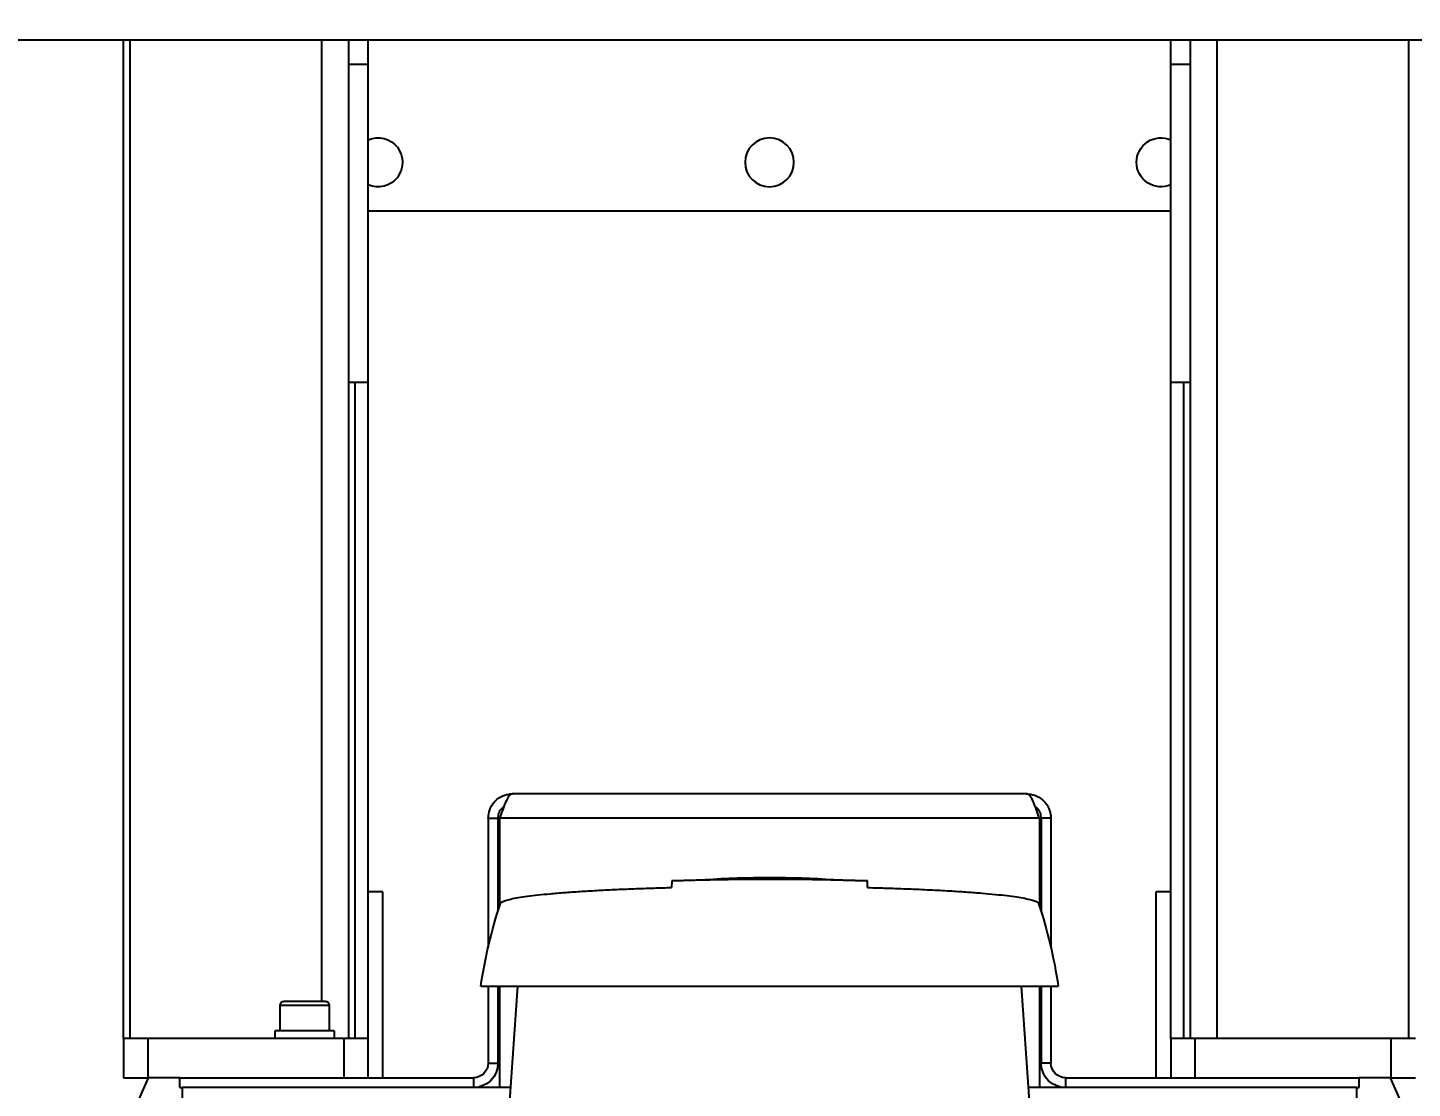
# Model space of a CAD drawing. Header units: millimetres. Extents: x 6622 to 532820, y 3370 to 359312.
# Drawn here: x 459148.4 to 459431.4, y 346747.5 to 346964.2 of the extents above; entities that cross this region are included whole.
import ezdxf

# ---------------------------------------------------------------- set-up
doc = ezdxf.new("R2010")
doc.units = ezdxf.units.MM
doc.styles.get("Standard").update_dxf_attribs({"font": 'txt', "bigfont": 'gbcbig.shx'})
doc.dimstyles.new('副本 ISO-25', dxfattribs={"dimtxt": 300, "dimasz": 200, "dimexe": 200, "dimexo": 25, "dimgap": 200, "dimtad": 1, "dimtxsty": 'Standard', "dimcen": 2.5, "dimadec": 0, "dimazin": 0, "dimtfac": 1, "dimtmove": 0, "dimatfit": 3, "dimfxl": 1, "dimarcsym": 0})

# ---------------------------------------------------------------- blocks, each defined once
blk = doc.blocks.new('A$C3E973D8C')
at = {"color": 2, "linetype": 'Continuous', "lineweight": 25}
for p, q in [((2315, 713.55), (1385, 713.55)), ((1719.33, 509.55), (1719.33, 713.55)), ((1758.5, 509.55), (1758.5, 713.55)), ((1764, 708.55), (1764, 713.55)), ((1768, 708.55), (1768, 713.55)), ((1932, 708.55), (1932, 713.55)), ((1936, 708.55), (1936, 713.55)), ((1941.5, 517.15), (1941.5, 713.55)), ((1980.67, 509.55), (1980.67, 713.55)), ((1982, 509.55), (1982, 713.55)), ((1764, 643.55), (1764, 708.55)), ((1764, 708.55), (1768, 708.55)), ((1768, 643.55), (1768, 708.55)), ((1932, 643.55), (1932, 708.55)), ((1932, 708.55), (1936, 708.55)), ((1936, 643.55), (1936, 708.55)), ((1768, 678.55), (1932, 678.55)), ((1764, 643.55), (1768, 643.55)), ((1764, 509.55), (1764, 643.55)), ((1765.33, 509.55), (1765.33, 643.55)), ((1768, 509.55), (1768, 643.55)), ((1932, 643.55), (1936, 643.55)), ((1932, 509.55), (1932, 643.55)), ((1934.67, 509.55), (1934.67, 643.55)), ((1936, 509.55), (1936, 643.55)), ((1797.5, 559.55), (1902.5, 559.55)), ((1792.5, 554.55), (1794.5, 554.55)), ((1792.5, 554.55), (1792.5, 528.21)), ((1794.5, 554.55), (1794.5, 535.56)), ((1794.85, 554.55), (1794.85, 536.67)), ((1794.85, 554.55), (1905.15, 554.55)), ((1905.15, 554.55), (1905.15, 536.67)), ((1907.5, 554.55), (1905.5, 554.55)), ((1905.5, 554.55), (1905.5, 535.56)), ((1907.5, 554.55), (1907.5, 528.21)), ((1830, 540.4), (1830.01, 541.79)), ((1869.99, 541.81), (1869.99, 541.84)), ((1869.99, 541.79), (1870, 540.4)), ((1768, 539.55), (1771, 539.55)), ((1771, 501.55), (1771, 539.55)), ((1929, 539.55), (1932, 539.55)), ((1929, 501.55), (1929, 539.55)), ((1850, 520.27), (1791, 520.27)), ((1792.5, 520.27), (1792.5, 504.55)), ((1794.5, 520.27), (1794.5, 504.55)), ((1794.85, 520.27), (1794.85, 499.55)), ((1798.56, 520.27), (1795.51, 476.69)), ((1909, 520.27), (1850, 520.27)), ((1904.49, 476.69), (1901.44, 520.27)), ((1905.15, 520.27), (1905.15, 499.55)), ((1905.5, 520.27), (1905.5, 504.55)), ((1907.5, 520.27), (1907.5, 504.55)), ((1940, 516.4), (1940, 511.15)), ((1950, 516.4), (1940, 516.4)), ((1940.75, 517.15), (1949.25, 517.15)), ((1950, 511.15), (1950, 516.4)), ((1718, 509.55), (1723, 509.55)), ((1723, 509.55), (1723, 501.55)), ((1723, 509.55), (1763, 509.55)), ((1763, 501.55), (1763, 509.55)), ((1763, 509.55), (1768, 509.55)), ((1768, 509.55), (1768, 501.55)), ((1932, 501.55), (1932, 509.55)), ((1932, 509.55), (1937, 509.55)), ((1937, 509.55), (1937, 501.55)), ((1937, 509.55), (1977, 509.55)), ((1939, 511.15), (1939, 509.55)), ((1939, 511.15), (1951, 511.15)), ((1951, 509.55), (1951, 511.15)), ((1977, 501.55), (1977, 509.55)), ((1977, 509.55), (1982, 509.55)), ((1982, 509.55), (1982, 501.55)), ((1792.5, 504.55), (1794.5, 504.55)), ((1907.5, 504.55), (1905.5, 504.55)), ((1714.67, 482.55), (1723.11, 501.55)), ((1723, 501.55), (1718, 501.55)), ((1723, 501.55), (1729.5, 501.55)), ((1789.5, 501.55), (1729.5, 501.55)), ((1729.5, 499.55), (1729.5, 501.55)), ((1789.5, 501.55), (1789.5, 499.55)), ((1910.5, 501.55), (1910.5, 499.55)), ((1970.5, 501.55), (1910.5, 501.55)), ((1970.5, 499.55), (1970.5, 501.55)), ((1970.5, 501.55), (1977, 501.55)), ((1985.33, 482.55), (1976.89, 501.55)), ((1982, 501.55), (1977, 501.55)), ((1730, 499.55), (1729.5, 499.55)), ((1730, 499.55), (1797.11, 499.55)), ((1730, 294.55), (1730, 499.55)), ((1902.89, 499.55), (1970, 499.55)), ((1970.5, 499.55), (1970, 499.55)), ((1970, 499.55), (1970, 294.55))]:
    blk.add_line(p, q, dxfattribs=at)
blk.add_circle((1850, 688.55), 5, dxfattribs=at)
for centre, radius, start, end in [((1770, 688.55), 5, 0, 113.5782), ((1930, 688.55), 5, 66.4218, 293.5782), ((1770, 688.55), 5, 246.4218, 0), ((1850, 42.21), 500, 87.7089, 92.2916), ((1850, 342.47), 200, 86.2333, 93.7667), ((1850, -209.33), 750, 91.61349, 91.92814), ((1850, -209.33), 750, 88.07487, 88.47193), ((1889.93, 505.68), 100, 161.6579, 171.6097), ((1810.07, 505.68), 100, 8.3903, 18.3373), ((1940.75, 516.4), 0.75, 90, 180), ((1949.25, 516.4), 0.75, 0, 90), ((1789.5, 504.55), 5, 270, 0), ((1789.5, 504.55), 3, 270, 0), ((1910.5, 504.55), 5, 180, 270), ((1910.5, 504.55), 3, 180, 270)]:
    blk.add_arc(centre, radius, start, end, dxfattribs=at)
for points, knots in [([(1797.5, 559.55), (1796.91, 559.49), (1795.72, 559.37), (1794.16, 558.41), (1793.03, 557.01), (1792.55, 555.63), (1792.51, 554.79), (1792.5, 554.55)], [0, 0, 0, 0, 0.22658, 0.453217, 0.679858, 0.906496, 1, 1, 1, 1]), ([(1794.85, 554.55), (1795.05, 555.14), (1795.45, 556.33), (1796.05, 557.89), (1796.65, 559.02), (1797.14, 559.5), (1797.42, 559.54), (1797.5, 559.55)], [0, 0, 0, 0, 0.22658, 0.453217, 0.679858, 0.906496, 1, 1, 1, 1]), ([(1902.5, 559.55), (1902.7, 559.49), (1903.1, 559.37), (1903.7, 558.41), (1904.3, 557.01), (1904.78, 555.63), (1905.06, 554.79), (1905.15, 554.55)], [0, 0, 0, 0, 0.226581, 0.453217, 0.679858, 0.906496, 1, 1, 1, 1]), ([(1907.5, 554.55), (1907.44, 555.14), (1907.32, 556.33), (1906.36, 557.89), (1904.96, 559.02), (1903.58, 559.5), (1902.74, 559.54), (1902.5, 559.55)], [0, 0, 0, 0, 0.226581, 0.453217, 0.679859, 0.906497, 1, 1, 1, 1]), ([(1795.68, 556.88), (1795.59, 556.82), (1795.16, 556.56), (1794.66, 555.74), (1794.55, 554.95), (1794.5, 554.55)], [0, 0, 0, 0, 0.124585, 0.550495, 1, 1, 1, 1]), ([(1905.5, 554.55), (1905.45, 554.93), (1905.36, 555.7), (1904.87, 556.52), (1904.44, 556.79), (1904.33, 556.86)], [0, 0, 0, 0, 0.429856, 0.859896, 1, 1, 1, 1]), ([(1869.99, 541.79), (1868.41, 541.84), (1865.26, 541.94), (1860.3, 542.05), (1855.2, 542.12), (1850.06, 542.14), (1844.97, 542.12), (1839.93, 542.06), (1834.91, 541.95), (1831.65, 541.84), (1830.01, 541.79)], [0, 0, 0, 0, 0.122813, 0.245627, 0.372814, 0.5, 0.622813, 0.745626, 0.872814, 1, 1, 1, 1]), ([(1830, 540.4), (1828.46, 540.36), (1825.37, 540.27), (1820.94, 540.11), (1816.69, 539.92), (1812.86, 539.71), (1809.48, 539.49), (1806.49, 539.26), (1803.79, 539.01), (1801.42, 538.75), (1799.42, 538.48), (1797.77, 538.2), (1796.48, 537.9), (1795.58, 537.61), (1795.1, 537.35), (1795.07, 537.19), (1795.05, 537.13)], [0, 0, 0, 0, 0.077549, 0.155099, 0.235398, 0.315697, 0.386272, 0.456849, 0.529471, 0.602092, 0.672743, 0.743393, 0.816092, 0.888792, 0.959499, 1, 1, 1, 1]), ([(1904.98, 537.13), (1904.98, 537.14), (1905.01, 537.26), (1904.69, 537.47), (1904, 537.77), (1902.89, 538.06), (1901.4, 538.35), (1899.54, 538.63), (1897.34, 538.89), (1894.82, 539.15), (1891.94, 539.39), (1888.77, 539.61), (1885.35, 539.81), (1881.68, 540), (1877.75, 540.16), (1873.84, 540.3), (1871.19, 540.37), (1870, 540.4)], [0, 0, 0, 0, 0.006847, 0.079585, 0.150305, 0.221024, 0.293797, 0.366571, 0.437277, 0.507981, 0.580744, 0.653505, 0.724156, 0.794806, 0.867513, 0.940219, 1, 1, 1, 1])]:
    blk.add_open_spline(points, degree=3, knots=knots, dxfattribs=at)
blk = doc.blocks.new('*D429')
at = {"color": 0, "lineweight": -2, "transparency": 16777216}
for p, q in [((457818.48, 355761.22), (450895.95, 355761.22)), ((451095.95, 355561.22), (451095.95, 346555.22)), ((460376.39, 346355.22), (450895.95, 346355.22))]:
    blk.add_line(p, q, dxfattribs=at)
at = {"color": 0, "transparency": 16777216}
for points in [[(451062.62, 355561.22), (451129.28, 355561.22), (451095.95, 355761.22)], [(451062.62, 346555.22), (451129.28, 346555.22), (451095.95, 346355.22)]]:
    blk.add_solid(points, dxfattribs=at)
at = {"layer": 'Defpoints', "color": 0, "transparency": 16777216}
for p in [(457843.48, 355761.22), (451095.95, 346355.22), (460401.39, 346355.22)]:
    blk.add_point(p, dxfattribs=at)
at = {"color": 0, "transparency": 16777216, "insert": (450737.68, 351058.22), "char_height": 300, "attachment_point": 5, "rotation": 90}
blk.add_mtext('(9406堆垛机总高）', dxfattribs=at)

msp = doc.modelspace()

# ---------------------------------------------------------------- block references
at = {"extrusion": (0, 0, -1), "zscale": -1}
msp.add_blockref('A$C3E973D8C', (-461150, 346248.121), dxfattribs=at)

# ---------------------------------------------------------------- dimensions: what is measured, and where the dimension line sits
at = {"color": 3}
dim = msp.add_linear_dim(base=(451095.95, 346355.221), p1=(457843.479, 355761.221), p2=(460401.39, 346355.221), angle=90, text='(<>堆垛机总高）', dimstyle='副本 ISO-25', dxfattribs=at)
dim.commit()
dim.dimension.update_dxf_attribs({"geometry": '*D429', "text_midpoint": (450737.678, 351058.221)})

doc.saveas('drawing.dxf')
